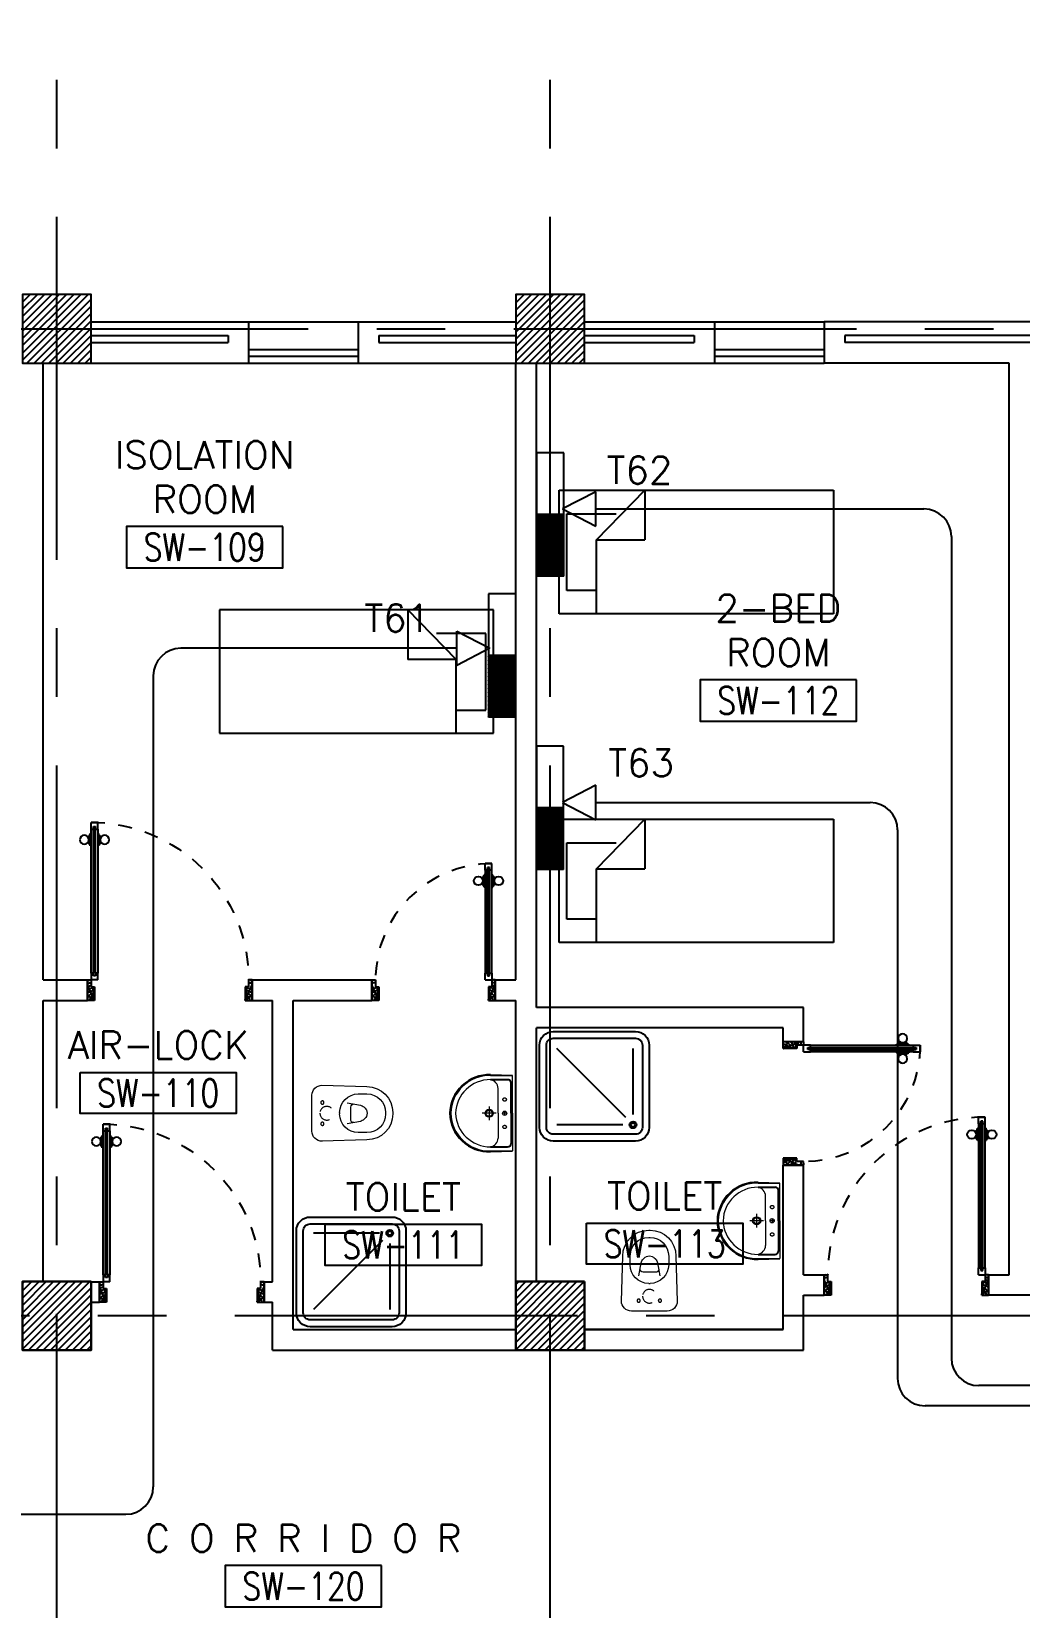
# Model space of a CAD drawing. Extents: x -0.7 to 93.2, y -1.5 to 78.
# Drawn here: x 64.5 to 71.71, y 54.89 to 66.39 of the extents above; entities that cross this region are included whole.
import ezdxf
from ezdxf.enums import TextEntityAlignment as Align

# ---------------------------------------------------------------- set-up
doc = ezdxf.new("R2010")
doc.units = 0
doc.header["$MEASUREMENT"] = 0
doc.header["$PDMODE"] = 34
for name, pattern in [('CENTERX2', [4, 2.5, -0.5, 0.5, -0.5]), ('DASHED', [0.75, 0.5, -0.25]), ('HIDDEN', [0.375, 0.25, -0.125]), ('HIDDEN2', [0.1875, 0.125, -0.0625])]:
    doc.linetypes.add(name, pattern=pattern)
doc.layers.get('0').update_dxf_attribs({"color": 11, "linetype": 'CONTINUOUS'})
doc.layers.get('DEFPOINTS').update_dxf_attribs({"color": 11, "linetype": 'CONTINUOUS'})
for name, color, linetype in [('AX-DIM', 11, 'CONTINUOUS'), ('AXES', 11, 'CENTERX2'), ('COL', 11, 'CONTINUOUS'), ('DOOR', 11, 'CONTINUOUS'), ('E-TEL', 4, 'CONTINUOUS'), ('E-TEXT', 2, 'CONTINUOUS'), ('E-WIRE', 4, 'CONTINUOUS'), ('FIX', 11, 'CONTINUOUS'), ('FUR', 11, 'CONTINUOUS'), ('HAT', 11, 'CONTINUOUS'), ('INSUL', 11, 'CONTINUOUS'), ('RM-BOX', 11, 'CONTINUOUS'), ('RM-NAME', 11, 'CONTINUOUS'), ('RM-NO', 11, 'CONTINUOUS'), ('WALL', 11, 'CONTINUOUS'), ('WIN', 11, 'CONTINUOUS')]:
    doc.layers.add(name, color=color, linetype=linetype)
doc.styles.add('ROMANS', font='ROMANS.shx', dxfattribs={"width": 0.6})
doc.dimstyles.new('STANDARD in', dxfattribs={"dimtxt": 0.24, "dimasz": 0.1, "dimexe": 0.07, "dimexo": 0.05, "dimgap": 0.05, "dimtad": 1, "dimdec": 0, "dimlfac": 1000, "dimzin": 0, "dimdsep": 46, "dimtxsty": 'ROMANS', "dimblk": 'ARCHTICK', "dimcen": 0.05, "dimdle": 0.05, "dimclrd": 7, "dimclre": 7, "dimclrt": 2, "dimadec": 0, "dimazin": 0, "dimtfac": 1, "dimtdec": 0, "dimtmove": 2, "dimatfit": 3, "dimldrblk": 'ARCHTICK', "dimfxl": 0, "dimtolj": 1, "dimtzin": 0, "dimarcsym": 0})

# ---------------------------------------------------------------- blocks, each defined once
blk = doc.blocks.new('_ARCHTICK')
at = {"color": 0, "linetype": 'ByBlock', "const_width": 0.15}
blk.add_lwpolyline([(-0.5, -0.5), (0.5, 0.5)], dxfattribs=at)
blk = doc.blocks.new('*D106')
at = {"layer": 'AX-DIM', "color": 7, "lineweight": -2, "ltscale": 0.3}
for p, q in [((8.222, 72.042), (8.222, 76.718)), ((82.932, 64.52), (82.932, 76.718)), ((8.172, 76.648), (82.982, 76.648))]:
    blk.add_line(p, q, dxfattribs=at)
at = {"layer": 'DEFPOINTS', "color": 0, "ltscale": 0.3}
for p in [(82.932, 76.648), (8.222, 71.992), (82.932, 64.47)]:
    blk.add_point(p, dxfattribs=at)
at = {"layer": 'AX-DIM', "color": 7, "lineweight": -2, "ltscale": 0.3, "xscale": 0.1, "yscale": 0.1, "zscale": 0.1, "rotation": 180}
blk.add_blockref('_ARCHTICK', (8.222, 76.648), dxfattribs=at)
at = {"layer": 'AX-DIM', "color": 7, "lineweight": -2, "ltscale": 0.3, "xscale": 0.1, "yscale": 0.1, "zscale": 0.1}
blk.add_blockref('_ARCHTICK', (82.932, 76.648), dxfattribs=at)
at = {"layer": 'AX-DIM', "color": 2, "ltscale": 0.3, "insert": (45.577, 76.818), "char_height": 0.24, "attachment_point": 5, "style": 'ROMANS'}
blk.add_mtext('\\A1;74710', dxfattribs=at)
blk = doc.blocks.new('RM1')
at = {"layer": 'RM-BOX'}
blk.add_lwpolyline([(570, -200), (-570, -200), (-570, -500), (570, -500)], close=True, dxfattribs=at)
at = {"layer": 'RM-NAME', "style": 'ROMANS'}
for tag, p in [('ROOMNAME1', (0, 324)), ('ROOMNAME2', (0, 0))]:
    blk.add_attdef(tag, text='', height=200, dxfattribs=at).set_placement(p, align=Align.MIDDLE)
at = {"layer": 'RM-NO', "style": 'ROMANS', "width": 0.8}
blk.add_attdef('ROOMNO', text='', height=200, dxfattribs=at).set_placement((0, -350), align=Align.MIDDLE)
blk = doc.blocks.new('*X50')
at = {"color": 0}
for p, q in [((235129, 169898), (235620, 170390)), ((235129, 169951), (235567, 170390)), ((235129, 170004), (235514, 170390)), ((235129, 170057), (235461, 170390)), ((235129, 170110), (235408, 170390)), ((235129, 170163), (235355, 170390)), ((235129, 170216), (235302, 170390)), ((235129, 170269), (235249, 170390)), ((235129, 170322), (235196, 170390)), ((235129, 170375), (235143, 170390)), ((235173, 169890), (235629, 170345)), ((235226, 169890), (235629, 170292)), ((235279, 169890), (235629, 170239)), ((235332, 169890), (235629, 170186)), ((235385, 169890), (235629, 170133)), ((235439, 169890), (235629, 170080)), ((235492, 169890), (235629, 170027)), ((235545, 169890), (235629, 169974)), ((235598, 169890), (235629, 169921))]:
    blk.add_line(p, q, dxfattribs=at)
blk = doc.blocks.new('COL50')
at = {"layer": 'COL'}
blk.add_lwpolyline([(-250, 250), (-250, -250), (250, -250), (250, 250)], close=True, dxfattribs=at)
blk = doc.blocks.new('*X47')
at = {"color": 0}
for p, q in [((235129, 177110), (235608, 177590)), ((235129, 177163), (235555, 177590)), ((235129, 177217), (235502, 177590)), ((235129, 177270), (235449, 177590)), ((235129, 177323), (235396, 177590)), ((235129, 177376), (235343, 177590)), ((235129, 177429), (235290, 177590)), ((235129, 177482), (235237, 177590)), ((235129, 177535), (235184, 177590)), ((235161, 177090), (235629, 177557)), ((235214, 177090), (235629, 177504)), ((235267, 177090), (235629, 177451)), ((235320, 177090), (235629, 177398)), ((235373, 177090), (235629, 177345)), ((235426, 177090), (235629, 177292)), ((235479, 177090), (235629, 177239)), ((235532, 177090), (235629, 177186)), ((235585, 177090), (235629, 177133))]:
    blk.add_line(p, q, dxfattribs=at)
blk = doc.blocks.new('*X51')
at = {"color": 0}
for p, q in [((238727, 169890), (239227, 170390)), ((238729, 169945), (239174, 170390)), ((238729, 169998), (239121, 170390)), ((238729, 170051), (239067, 170390)), ((238729, 170104), (239014, 170390)), ((238729, 170157), (238961, 170390)), ((238729, 170210), (238908, 170390)), ((238729, 170263), (238855, 170390)), ((238729, 170316), (238802, 170390)), ((238729, 170369), (238749, 170390)), ((238780, 169890), (239229, 170339)), ((238833, 169890), (239229, 170286)), ((238886, 169890), (239229, 170233)), ((238939, 169890), (239229, 170180)), ((238992, 169890), (239229, 170127)), ((239045, 169890), (239229, 170074)), ((239098, 169890), (239229, 170020)), ((239151, 169890), (239229, 169967)), ((239204, 169890), (239229, 169914))]:
    blk.add_line(p, q, dxfattribs=at)
blk = doc.blocks.new('*X46')
at = {"color": 0}
for p, q in [((238729, 177104), (239214, 177590)), ((238729, 177157), (239161, 177590)), ((238729, 177210), (239108, 177590)), ((238729, 177263), (239055, 177590)), ((238729, 177316), (239002, 177590)), ((238729, 177369), (238949, 177590)), ((238729, 177422), (238896, 177590)), ((238729, 177475), (238843, 177590)), ((238729, 177528), (238790, 177590)), ((238729, 177581), (238737, 177590)), ((238767, 177090), (239229, 177551)), ((238820, 177090), (239229, 177498)), ((238873, 177090), (239229, 177445)), ((238926, 177090), (239229, 177392)), ((238979, 177090), (239229, 177339)), ((239032, 177090), (239229, 177286)), ((239085, 177090), (239229, 177233)), ((239138, 177090), (239229, 177180)), ((239191, 177090), (239229, 177127))]:
    blk.add_line(p, q, dxfattribs=at)
blk = doc.blocks.new('DOOR100')
at = {"layer": 'DOOR', "color": 0, "linetype": 'ByBlock'}
for p, q in [((-25, 1300), (-75, 1300)), ((-75, 1300), (-25, 1300)), ((-75, 1250), (-75, 1300)), ((-42, 1270), (-58, 1270)), ((-58, 1250), (-58, 1270)), ((-42, 1250), (-42, 1270)), ((-25, 1250), (-25, 1300)), ((-82, 1205), (-91, 1205)), ((-91, 1205), (-91, 1140)), ((-75, 1218), (-82, 1218)), ((-82, 1128), (-82, 1218)), ((-82, 1205), (-82, 1140)), ((-58, 1250), (-75, 1250)), ((-25, 1250), (-42, 1250)), ((-25, 1218), (-18, 1218)), ((-18, 1128), (-18, 1218)), ((-18, 1205), (-9, 1205)), ((-18, 1205), (-18, 1140)), ((-9, 1205), (-9, 1140)), ((-82, 1140), (-91, 1140)), ((-75, 1128), (-82, 1128)), ((-25, 1128), (-18, 1128)), ((-18, 1140), (-9, 1140)), ((-1200, 0), (-1200, 150)), ((-1200, 150), (-1175, 150)), ((-1200, 150), (-1200, 0)), ((-1175, 150), (-1175, 100)), ((-75, 200), (-58, 200)), ((-75, 150), (-75, 200)), ((-75, 150), (-25, 150)), ((-58, 200), (-58, 180)), ((-58, 180), (-42, 180)), ((-42, 200), (-25, 200)), ((-42, 180), (-42, 200)), ((-25, 200), (-25, 150)), ((0, 150), (-25, 150)), ((-25, 150), (-25, 100)), ((0, 150), (0, 0)), ((-1150, 0), (-1200, 0)), ((-1175, 100), (-1150, 100)), ((-1150, 100), (-1150, 0)), ((-50, 100), (-50, 0)), ((-25, 100), (-50, 100)), ((-50, 0), (0, 0))]:
    blk.add_line(p, q, dxfattribs=at)
at = {"layer": 'DOOR', "linetype": 'ByBlock'}
for p, q in [((-75, 1250), (-75, 200)), ((-58, 200), (-58, 1250)), ((-42, 200), (-42, 1250)), ((-25, 200), (-25, 1250)), ((0, 0), (0, 150))]:
    blk.add_line(p, q, dxfattribs=at)
at = {"layer": 'DOOR', "color": 9, "linetype": 'ByBlock'}
for p, q in [((-1150, 0), (-1200, 114)), ((-1150, 0), (-1200, 40)), ((-1150, 0), (-1163, 100)), ((-50, 0), (0, 114)), ((-50, 0), (-37, 100)), ((-50, 0), (0, 40))]:
    blk.add_line(p, q, dxfattribs=at)
at = {"layer": 'DOOR', "color": 0, "linetype": 'ByBlock'}
for centre in [(-124, 1173), (24, 1173)]:
    blk.add_circle(centre, 32.4, dxfattribs=at)
at = {"layer": 'DOOR', "linetype": 'HIDDEN', "ltscale": 0.5}
blk.add_arc((-25, 150), 1150, 90, 180.0001, dxfattribs=at)
at = {"layer": 'DOOR', "color": 9, "linetype": 'ByBlock'}
for centre, radius, start, end in [((-1150, 0), 154, 103.7142, 108.8947), ((-1150, 0), 134, 100.72, 111.8402), ((-50, 0), 134, 68.1598, 79.28), ((-50, 0), 154, 71.1053, 76.2858), ((-1150, 0), 94.4, 90, 121.9818), ((-1150, 0), 74.4, 90, 132.2236), ((-1150, 0), 54.4, 90, 156.7926), ((-1150, 0), 34.4, 90, 180), ((-1150, 0), 14.4, 90, 180), ((-50, 0), 94.4, 58.0182, 90), ((-50, 0), 74.4, 47.7764, 90), ((-50, 0), 54.4, 23.2074, 90), ((-50, 0), 34.4, 0, 90), ((-50, 0), 14.4, 0, 90), ((-50, 0), 114, 64.0838, 77.3774)]:
    blk.add_arc(centre, radius, start, end, dxfattribs=at)
blk = doc.blocks.new('DOOR90')
at = {"layer": 'DOOR', "color": 0, "linetype": 'ByBlock'}
for p, q in [((-150, 0), (-150, -25)), ((-150, 0), (0, 0)), ((0, -50), (0, 0)), ((-1000, -25), (-1000, -75)), ((-1000, -75), (-1000, -25)), ((-950, -25), (-1000, -25)), ((-950, -75), (-1000, -75)), ((-970, -42), (-970, -58)), ((-950, -42), (-970, -42)), ((-950, -58), (-970, -58)), ((-950, -25), (-950, -42)), ((-950, -58), (-950, -75)), ((-918, -25), (-918, -18)), ((-828, -18), (-918, -18)), ((-918, -75), (-918, -82)), ((-828, -82), (-918, -82)), ((-905, -18), (-905, -9)), ((-905, -9), (-840, -9)), ((-905, -18), (-840, -18)), ((-905, -82), (-905, -91)), ((-905, -82), (-840, -82)), ((-905, -91), (-840, -91)), ((-840, -18), (-840, -9)), ((-840, -82), (-840, -91)), ((-828, -25), (-828, -18)), ((-828, -75), (-828, -82)), ((-200, -42), (-200, -25)), ((-200, -25), (-150, -25)), ((-180, -42), (-200, -42)), ((-200, -75), (-200, -58)), ((-200, -58), (-180, -58)), ((-150, -75), (-200, -75)), ((-180, -58), (-180, -42)), ((-150, -75), (-150, -25)), ((-150, -25), (-100, -25)), ((-100, -25), (-100, -50)), ((-100, -50), (0, -50)), ((-150, -900), (-150, -875)), ((-150, -875), (-100, -875)), ((0, -900), (-150, -900)), ((-150, -900), (0, -900)), ((-100, -850), (0, -850)), ((-100, -875), (-100, -850)), ((0, -850), (0, -900))]:
    blk.add_line(p, q, dxfattribs=at)
at = {"layer": 'DOOR', "color": 9, "linetype": 'ByBlock'}
for p, q in [((0, -50), (-114, 0)), ((0, -50), (-40, 0)), ((0, -50), (-100, -37)), ((0, -850), (-114, -900)), ((0, -850), (-100, -863)), ((0, -850), (-40, -900))]:
    blk.add_line(p, q, dxfattribs=at)
at = {"layer": 'DOOR', "linetype": 'ByBlock'}
for p, q in [((-200, -25), (-950, -25)), ((-200, -42), (-950, -42)), ((-200, -58), (-950, -58)), ((-950, -75), (-200, -75))]:
    blk.add_line(p, q, dxfattribs=at)
at = {"layer": 'DOOR', "color": 0, "linetype": 'ByBlock'}
for centre in [(-873, 24), (-873, -124)]:
    blk.add_circle(centre, 32.4, dxfattribs=at)
at = {"layer": 'DOOR', "color": 9, "linetype": 'ByBlock'}
for centre, radius, start, end in [((0, -50), 154, 161.1053, 166.2858), ((0, -50), 134, 158.1598, 169.28), ((0, -50), 94.4, 148.0182, 180), ((0, -50), 74.4, 137.7764, 180), ((0, -50), 114, 154.0838, 167.3774), ((0, -50), 54.4, 113.2074, 180), ((0, -50), 34.4, 90, 180), ((0, -50), 14.4, 90, 180), ((0, -850), 154, 193.7142, 198.8947), ((0, -850), 134, 190.72, 201.8402), ((0, -850), 94.4, 180, 211.9818), ((0, -850), 74.4, 180, 222.2236), ((0, -850), 54.4, 180, 246.7926), ((0, -850), 34.4, 180, 270), ((0, -850), 14.4, 180, 270)]:
    blk.add_arc(centre, radius, start, end, dxfattribs=at)
at = {"layer": 'DOOR', "linetype": 'HIDDEN', "ltscale": 0.5}
blk.add_arc((-150, -25), 850, 180, 270, dxfattribs=at)
blk = doc.blocks.new('LAV1')
at = {"layer": 'FIX', "linetype": 'DASHED', "lineweight": 20, "ltscale": 0.05}
for p, q in [((0, 170), (0, 270)), ((0, 170), (0, 270)), ((50, 220), (-50, 220))]:
    blk.add_line(p, q, dxfattribs=at)
at = {"layer": 'FIX', "linetype": 'ByBlock', "ltscale": 0.3}
for p, q in [((-280, 210), (-275, 50)), ((-245, 210), (-245, 85)), ((245, 210), (245, 85)), ((280, 210), (275, 50)), ((0, 60), (-220, 60)), ((0, 60), (220, 60))]:
    blk.add_line(p, q, dxfattribs=at)
at = {"layer": 'FIX', "linetype": 'Continuous', "lineweight": 20}
for p, q in [((-275, 210), (-275, 50)), ((0, 155), (-181, 155)), ((0, 155), (181, 155)), ((275, 210), (275, 50)), ((0, 50), (-275, 50)), ((0, 50), (-252, 50)), ((0, 50), (252, 50)), ((0, 50), (275, 50))]:
    blk.add_line(p, q, dxfattribs=at)
at = {"layer": 'FIX', "lineweight": 20}
for p, q in [((0, 92), (0, 123)), ((16, 107), (-15, 107))]:
    blk.add_line(p, q, dxfattribs=at)
for centre, radius in [((0, 220), 29.5), ((0, 220), 22.5), ((0, 107), 15.5)]:
    blk.add_circle(centre, radius, dxfattribs=at)
at = {"layer": 'FIX', "linetype": 'HIDDEN', "lineweight": 20, "ltscale": 0.05}
for centre in [(-100, 107), (100, 107)]:
    blk.add_circle(centre, 12.4, dxfattribs=at)
at = {"layer": 'FIX', "linetype": 'ByBlock', "ltscale": 0.3}
for centre, radius, start, end in [((7, 220), 287, 91.3776, 182.0064), ((-7, 220), 287, 357.9936, 88.6224), ((-220, 85), 24.9, 179.7021, 269.9486), ((220, 85), 24.9, 270.0514, 0.2979)]:
    blk.add_arc(centre, radius, start, end, dxfattribs=at)
at = {"layer": 'FIX', "linetype": 'Continuous', "lineweight": 20}
for centre, radius, start, end in [((8, 217), 283, 91.6988, 181.351), ((8, 212), 253, 91.7328, 180.4884), ((-8, 217), 283, 358.649, 88.3012), ((-8, 212), 253, 359.5116, 88.2672), ((-179, 222), 66.9, 190.2006, 268.0786), ((179, 222), 66.9, 271.9214, 349.7994)]:
    blk.add_arc(centre, radius, start, end, dxfattribs=at)
blk = doc.blocks.new('WC1')
at = {"layer": 'FIX', "lineweight": 20}
for p, q in [((-210, 204), (-538, 194)), ((-475, 141), (-538, 141)), ((-727, 5), (-727, -5)), ((-674, 5), (-674, -5)), ((-534, 24), (-540, 0)), ((-540, 0), (-534, -24)), ((-395, 76), (-490, 60)), ((-339, 5), (-339, -5)), ((-490, -60), (-395, -76)), ((-538, -141), (-475, -141)), ((-538, -194), (-210, -204))]:
    blk.add_line(p, q, dxfattribs=at)
at = {"layer": 'FIX', "linetype": 'Continuous', "lineweight": 20}
blk.add_line((-420, -47), (-420, 45), dxfattribs=at)
at = {"layer": 'FIX', "lineweight": 20}
blk.add_lwpolyline([(-213, -204), (-210, -204, 0.414214), (-137, -131), (-137, 0), (-137, 131, 0.414214), (-210, 204)], format="xyb", dxfattribs=at)
at = {"layer": 'FIX', "linetype": 'HIDDEN2', "lineweight": 20, "ltscale": 0.3}
blk.add_circle((-245, 0), 49.8, dxfattribs=at)
at = {"layer": 'FIX', "linetype": 'HIDDEN', "lineweight": 20, "ltscale": 0.05}
for centre in [(-213, 78), (-213, -77)]:
    blk.add_circle(centre, 11.6, dxfattribs=at)
at = {"layer": 'FIX', "lineweight": 20}
for centre, radius, start, end in [((-538, 5), 189, 90, 180), ((-538, 5), 136, 90, 180), ((-475, 5), 136, 360, 90), ((-473, -7), 68.2, 128.9242, 152.8468), ((-464, -18), 82, 108.496, 128.9242), ((-538, -5), 189, 180, 270), ((-538, -5), 136, 180, 270), ((-473, 7), 68.2, 207.1532, 231.0758), ((-464, 18), 82, 231.0758, 251.504), ((-475, -5), 136, 270, 0)]:
    blk.add_arc(centre, radius, start, end, dxfattribs=at)
at = {"layer": 'FIX', "linetype": 'Continuous', "lineweight": 20}
for centre, start, end in [((-443, 46), 357.6662, 91.6121), ((-442, -46), 268.3879, 2.3338)]:
    blk.add_arc(centre, 22.3, start, end, dxfattribs=at)
blk = doc.blocks.new('SHR1')
at = {"layer": 'FIX'}
for p, q in [((-196, 196), (-700, 700)), ((-143, 218), (-143, 700)), ((-218, 143), (-700, 143))]:
    blk.add_line(p, q, dxfattribs=at)
for points in [[(-825, 125), (-825, 725, -0.414214), (-725, 825), (-125, 825, -0.414214), (-25, 725), (-25, 125, -0.414214), (-125, 25), (-725, 25, -0.414214)], [(-775, 125), (-775, 725, -0.414214), (-725, 775), (-125, 775, -0.414214), (-75, 725), (-75, 125, -0.414214), (-125, 75), (-725, 75, -0.414214)]]:
    blk.add_lwpolyline(points, format="xyb", close=True, dxfattribs=at)
for radius in [25, 15]:
    blk.add_circle((-143, 143), radius, dxfattribs=at)

msp = doc.modelspace()

# ---------------------------------------------------------------- linework, layer by layer
at = {"layer": 'AXES'}
for p, q in [((64.6824, -1.4643), (64.6824, 77.3484)), ((68.2824, -1.4643), (68.2824, 77.3484)), ((20.0174, 64.22), (92.4824, 64.22)), ((92.4824, 57.02), (40.3924, 57.02))]:
    msp.add_line(p, q, dxfattribs=at)
at = {"layer": 'COL'}
for points in [[(64.9324, 63.97), (64.9324, 64.47), (64.4324, 64.47), (64.4324, 63.97)], [(68.5324, 63.97), (68.5324, 64.47), (68.0324, 64.47), (68.0324, 63.97)]]:
    msp.add_lwpolyline(points, close=True, dxfattribs=at)
at = {"layer": 'E-TEL'}
for p, q in [((68.3817, 63.3151), (68.1824, 63.3151)), ((68.1824, 63.3151), (68.1824, 62.4151)), ((68.3817, 62.4151), (68.3817, 63.3151)), ((68.6158, 63.0319), (68.3736, 62.9056)), ((68.6158, 62.7794), (68.6158, 63.0319)), ((68.3736, 62.9056), (68.6158, 62.7794)), ((68.0324, 62.2867), (67.833, 62.2867)), ((67.833, 62.2867), (67.833, 61.3867)), ((68.0324, 61.3867), (68.0324, 62.2867)), ((67.6012, 61.7631), (67.6012, 62.0156)), ((67.6012, 62.0156), (67.8434, 61.8894)), ((67.8434, 61.8894), (67.6012, 61.7631)), ((68.381, 61.1751), (68.1817, 61.1751)), ((68.1817, 61.1751), (68.1817, 60.2751)), ((68.381, 60.2751), (68.381, 61.1751)), ((68.6151, 60.8908), (68.3729, 60.7645)), ((68.6151, 60.6382), (68.6151, 60.8908)), ((68.3729, 60.7645), (68.6151, 60.6382))]:
    msp.add_line(p, q, dxfattribs=at)
at = {"layer": 'E-TEL', "color": 4}
for p, q in [((68.3817, 62.8662), (68.1824, 62.8662)), ((68.3817, 62.4151), (68.1824, 62.4151)), ((68.0324, 61.8378), (67.833, 61.8378)), ((68.0324, 61.3867), (67.833, 61.3867)), ((68.381, 60.7262), (68.1817, 60.7262)), ((68.381, 60.2751), (68.1817, 60.2751))]:
    msp.add_line(p, q, dxfattribs=at)
at = {"layer": 'E-TEL', "color": 8}
for p, q in [((68.3817, 62.4361), (68.1824, 62.8636)), ((68.3777, 62.4151), (68.1824, 62.8341)), ((68.3639, 62.4151), (68.1824, 62.8045)), ((68.3501, 62.4151), (68.1824, 62.7749)), ((68.3817, 62.4657), (68.1949, 62.8662)), ((68.3817, 62.4953), (68.2087, 62.8662)), ((68.3817, 62.5249), (68.2225, 62.8662)), ((68.3817, 62.5544), (68.2363, 62.8662)), ((68.3817, 62.584), (68.2501, 62.8662)), ((68.3817, 62.6136), (68.2639, 62.8662)), ((68.3817, 62.6432), (68.2777, 62.8662)), ((68.3817, 62.6728), (68.2915, 62.8662)), ((68.3817, 62.7023), (68.3053, 62.8662)), ((68.3817, 62.7319), (68.3191, 62.8662)), ((68.3817, 62.7615), (68.3329, 62.8662)), ((68.3817, 62.7911), (68.3467, 62.8662)), ((68.3817, 62.8206), (68.3605, 62.8662)), ((68.3817, 62.8502), (68.3742, 62.8662)), ((68.3363, 62.4151), (68.1824, 62.7453)), ((68.3226, 62.4151), (68.1824, 62.7158)), ((68.3088, 62.4151), (68.1824, 62.6862)), ((68.295, 62.4151), (68.1824, 62.6566)), ((68.2812, 62.4151), (68.1824, 62.627)), ((68.2674, 62.4151), (68.1824, 62.5975)), ((68.2536, 62.4151), (68.1824, 62.5679)), ((68.2398, 62.4151), (68.1824, 62.5383)), ((68.226, 62.4151), (68.1824, 62.5087)), ((68.2122, 62.4151), (68.1824, 62.4791)), ((68.1984, 62.4151), (68.1824, 62.4496)), ((68.1846, 62.4151), (68.1824, 62.42)), ((68.0324, 61.4077), (67.833, 61.8352)), ((68.0284, 61.3867), (67.833, 61.8057)), ((68.0146, 61.3867), (67.833, 61.7761)), ((68.0008, 61.3867), (67.833, 61.7465)), ((68.0324, 61.4373), (67.8456, 61.8378)), ((68.0324, 61.4669), (67.8594, 61.8378)), ((68.0324, 61.4965), (67.8732, 61.8378)), ((68.0324, 61.526), (67.887, 61.8378)), ((68.0324, 61.5556), (67.9008, 61.8378)), ((68.0324, 61.5852), (67.9145, 61.8378)), ((68.0324, 61.6148), (67.9283, 61.8378)), ((68.0324, 61.6443), (67.9421, 61.8378)), ((68.0324, 61.6739), (67.9559, 61.8378)), ((68.0324, 61.7035), (67.9697, 61.8378)), ((68.0324, 61.7331), (67.9835, 61.8378)), ((68.0324, 61.7626), (67.9973, 61.8378)), ((68.0324, 61.7922), (68.0111, 61.8378)), ((68.0324, 61.8218), (68.0249, 61.8378)), ((67.987, 61.3867), (67.833, 61.7169)), ((67.9732, 61.3867), (67.833, 61.6873)), ((67.9594, 61.3867), (67.833, 61.6578)), ((67.9456, 61.3867), (67.833, 61.6282)), ((67.9318, 61.3867), (67.833, 61.5986)), ((67.918, 61.3867), (67.833, 61.569)), ((67.9042, 61.3867), (67.833, 61.5395)), ((67.8904, 61.3867), (67.833, 61.5099)), ((67.8767, 61.3867), (67.833, 61.4803)), ((67.8629, 61.3867), (67.833, 61.4507)), ((67.8491, 61.3867), (67.833, 61.4212)), ((67.8353, 61.3867), (67.833, 61.3916)), ((68.381, 60.2961), (68.1817, 60.7236)), ((68.381, 60.3257), (68.1943, 60.7262)), ((68.381, 60.3553), (68.2081, 60.7262)), ((68.381, 60.3849), (68.2218, 60.7262)), ((68.381, 60.4144), (68.2356, 60.7262)), ((68.381, 60.444), (68.2494, 60.7262)), ((68.381, 60.4736), (68.2632, 60.7262)), ((68.381, 60.5032), (68.277, 60.7262)), ((68.381, 60.5328), (68.2908, 60.7262)), ((68.381, 60.5623), (68.3046, 60.7262)), ((68.381, 60.5919), (68.3184, 60.7262)), ((68.381, 60.6215), (68.3322, 60.7262)), ((68.381, 60.6511), (68.346, 60.7262)), ((68.381, 60.6806), (68.3598, 60.7262)), ((68.381, 60.7102), (68.3736, 60.7262)), ((68.377, 60.2751), (68.1817, 60.6941)), ((68.3632, 60.2751), (68.1817, 60.6645)), ((68.3495, 60.2751), (68.1817, 60.6349)), ((68.3357, 60.2751), (68.1817, 60.6053)), ((68.3219, 60.2751), (68.1817, 60.5758)), ((68.3081, 60.2751), (68.1817, 60.5462)), ((68.2943, 60.2751), (68.1817, 60.5166)), ((68.2805, 60.2751), (68.1817, 60.487)), ((68.2667, 60.2751), (68.1817, 60.4575)), ((68.2529, 60.2751), (68.1817, 60.4279)), ((68.2391, 60.2751), (68.1817, 60.3983)), ((68.2253, 60.2751), (68.1817, 60.3687)), ((68.2115, 60.2751), (68.1817, 60.3391)), ((68.1977, 60.2751), (68.1817, 60.3096)), ((68.1839, 60.2751), (68.1817, 60.28))]:
    msp.add_line(p, q, dxfattribs=at)
at = {"layer": 'E-WIRE', "linetype": 'ByBlock'}
for p, q in [((68.6158, 62.9056), (71.0102, 62.9056)), ((71.2102, 62.7056), (71.2102, 56.7111)), ((67.6012, 61.8894), (65.5866, 61.8894)), ((65.3866, 61.6894), (65.3866, 55.773)), ((68.6151, 60.7645), (70.618, 60.7645)), ((70.818, 60.5645), (70.818, 56.5638)), ((75.0993, 56.5111), (71.4102, 56.5111)), ((57.9765, 55.573), (65.1866, 55.573))]:
    msp.add_line(p, q, dxfattribs=at)
at = {"layer": 'E-WIRE'}
msp.add_line((75.0993, 56.3638), (71.018, 56.3638), dxfattribs=at)
at = {"layer": 'E-WIRE', "linetype": 'ByBlock'}
for centre, start, end in [((71.0102, 62.7056), 0, 90), ((65.5866, 61.6894), 90, 180), ((70.618, 60.5645), 0, 90), ((71.4102, 56.7111), 180, 270), ((71.018, 56.5638), 180, 270), ((65.1866, 55.773), 270, 0)]:
    msp.add_arc(centre, 0.2, start, end, dxfattribs=at)
at = {"layer": 'FUR'}
for p, q in [((68.3494, 63.042), (70.3494, 63.042)), ((68.3494, 62.142), (68.3494, 63.042)), ((68.621, 62.6808), (68.9745, 63.042)), ((68.9745, 63.042), (68.9745, 62.6808)), ((70.3494, 63.042), (70.3494, 62.142)), ((68.4049, 62.8698), (68.7646, 62.8698)), ((68.4049, 62.3119), (68.4049, 62.8698)), ((68.621, 62.6808), (68.9745, 62.6808)), ((68.621, 62.142), (68.621, 62.6808)), ((68.621, 62.3119), (68.4049, 62.3119)), ((67.869, 62.1695), (65.869, 62.1695)), ((65.869, 62.1695), (65.869, 61.2695)), ((67.244, 62.1695), (67.244, 61.8084)), ((67.5974, 61.8084), (67.244, 62.1695)), ((67.869, 61.2695), (67.869, 62.1695)), ((70.3494, 62.142), (68.3494, 62.142)), ((67.8136, 61.9973), (67.4539, 61.9973)), ((67.8136, 61.4394), (67.8136, 61.9973)), ((67.5974, 61.8084), (67.244, 61.8084)), ((67.5974, 61.2695), (67.5974, 61.8084)), ((67.5974, 61.4394), (67.8136, 61.4394)), ((65.869, 61.2695), (67.869, 61.2695)), ((68.3494, 60.6431), (70.3494, 60.6431)), ((68.3494, 59.7431), (68.3494, 60.6431)), ((68.621, 60.282), (68.9745, 60.6431)), ((68.9745, 60.6431), (68.9745, 60.282)), ((70.3494, 60.6431), (70.3494, 59.7431)), ((68.4049, 60.471), (68.7646, 60.471)), ((68.4049, 59.913), (68.4049, 60.471)), ((68.621, 60.282), (68.9745, 60.282)), ((68.621, 59.7431), (68.621, 60.282)), ((68.621, 59.913), (68.4049, 59.913)), ((70.3494, 59.7431), (68.3494, 59.7431))]:
    msp.add_line(p, q, dxfattribs=at)
at = {"layer": 'INSUL'}
for p, q in [((64.9324, 64.17), (65.9324, 64.17)), ((65.9324, 64.17), (65.9324, 64.12)), ((67.0324, 64.17), (68.0324, 64.17)), ((67.0324, 64.17), (67.0324, 64.12)), ((68.5324, 64.17), (69.3324, 64.17)), ((69.3324, 64.17), (69.3324, 64.12)), ((70.4324, 64.17), (70.4324, 64.12)), ((73.3324, 64.17), (70.4324, 64.17)), ((64.9324, 64.12), (65.9324, 64.12)), ((67.0324, 64.12), (68.0324, 64.12)), ((68.5324, 64.12), (69.3324, 64.12)), ((73.3324, 64.12), (70.4324, 64.12))]:
    msp.add_line(p, q, dxfattribs=at)
at = {"layer": 'RM-NAME'}
for p, q in [((64.9074, 59.32), (64.9074, 59.47)), ((66.1074, 59.32), (66.1074, 59.47)), ((64.9949, 57.1188), (64.9949, 57.2688)), ((66.1949, 57.1188), (66.1949, 57.2688)), ((70.2824, 57.17), (70.2824, 57.32)), ((71.4824, 57.17), (71.4824, 57.32))]:
    msp.add_line(p, q, dxfattribs=at)
at = {"layer": 'WALL'}
for p, q in [((64.9324, 64.27), (66.0824, 64.27)), ((66.0824, 64.27), (66.0824, 63.97)), ((66.8824, 64.27), (66.8824, 63.97)), ((66.8824, 64.27), (68.0324, 64.27)), ((68.5324, 64.27), (69.4824, 64.27)), ((69.4824, 64.27), (69.4824, 63.97)), ((70.2824, 64.27), (70.2824, 63.97)), ((73.4824, 64.27), (70.2824, 64.27)), ((64.5824, 59.47), (64.5824, 63.97)), ((64.9324, 63.97), (66.0824, 63.97)), ((66.8824, 63.97), (68.0324, 63.97)), ((68.0324, 59.47), (68.0324, 63.97)), ((68.1824, 59.27), (68.1824, 63.97)), ((68.5324, 63.97), (69.4824, 63.97)), ((71.6324, 63.97), (70.2824, 63.97)), ((71.6324, 57.32), (71.6324, 63.97)), ((66.9824, 59.32), (66.9824, 59.47)), ((67.8824, 59.32), (67.8824, 59.47)), ((64.5824, 57.27), (64.5824, 59.32)), ((66.2574, 57.2688), (66.2574, 59.32)), ((66.4074, 56.92), (66.4074, 59.32)), ((68.0324, 57.27), (68.0324, 59.32)), ((70.1324, 59.27), (68.1824, 59.27)), ((70.1324, 59.02), (70.1324, 59.27)), ((68.1824, 57.27), (68.1824, 59.12)), ((69.9824, 59.12), (68.1824, 59.12)), ((69.9824, 59.02), (69.9824, 59.12)), ((70.1324, 59.02), (69.9824, 59.02)), ((69.9824, 56.92), (69.9824, 58.12)), ((70.1324, 58.12), (69.9824, 58.12)), ((70.1324, 57.32), (70.1324, 58.12)), ((70.1324, 56.77), (70.1324, 57.17)), ((66.2574, 56.77), (66.2574, 57.1188))]:
    msp.add_line(p, q, dxfattribs=at)
at = {"layer": 'WALL', "linetype": 'ByBlock'}
for p, q in [((64.5824, 59.47), (64.9074, 59.47)), ((66.1074, 59.47), (66.9824, 59.47)), ((67.8824, 59.47), (68.0324, 59.47)), ((64.5824, 59.32), (64.9074, 59.32)), ((66.1074, 59.32), (66.2574, 59.32)), ((66.4074, 59.32), (66.9824, 59.32)), ((67.8824, 59.32), (68.0324, 59.32)), ((64.9324, 57.2688), (64.9949, 57.2688)), ((66.1949, 57.2688), (66.2574, 57.2688)), ((70.1324, 57.32), (70.2824, 57.32)), ((71.4824, 57.32), (71.6324, 57.32)), ((70.1324, 57.17), (70.2824, 57.17)), ((71.9324, 57.17), (71.4824, 57.17)), ((64.9324, 57.1188), (64.9949, 57.1188)), ((66.1949, 57.1188), (66.2574, 57.1188)), ((66.4074, 56.92), (68.0324, 56.92)), ((68.5324, 56.92), (69.9824, 56.92)), ((69.9824, 56.92), (68.5324, 56.92)), ((66.2574, 56.77), (68.0324, 56.77)), ((68.5324, 56.77), (70.1324, 56.77)), ((68.5324, 56.77), (70.1324, 56.77))]:
    msp.add_line(p, q, dxfattribs=at)
at = {"layer": 'WALL', "linetype": 'ByBlock', "ltscale": 0.3}
for points in [[(64.9324, 64.47), (64.4324, 64.47), (64.4324, 63.97), (64.9324, 63.97)], [(68.5324, 64.47), (68.0324, 64.47), (68.0324, 63.97), (68.5324, 63.97)], [(64.9324, 57.27), (64.4324, 57.27), (64.4324, 56.77), (64.9324, 56.77)], [(68.5324, 57.27), (68.0324, 57.27), (68.0324, 56.77), (68.5324, 56.77)]]:
    msp.add_lwpolyline(points, close=True, dxfattribs=at)
at = {"layer": 'WIN'}
for p, q in [((66.0824, 64.27), (66.8824, 64.27)), ((69.4824, 64.27), (70.2824, 64.27)), ((66.0824, 64.07), (66.8824, 64.07)), ((69.4824, 64.07), (70.2824, 64.07)), ((66.0824, 64.02), (66.8824, 64.02)), ((66.0824, 63.97), (66.8824, 63.97)), ((69.4824, 64.02), (70.2824, 64.02)), ((69.4824, 63.97), (70.2824, 63.97))]:
    msp.add_line(p, q, dxfattribs=at)

# ---------------------------------------------------------------- block references
at = {"layer": 'COL', "xscale": -0.001, "yscale": 0.001, "zscale": 0.001}
for p in [(64.6824, 57.02), (68.2824, 57.02)]:
    msp.add_blockref('COL50', p, dxfattribs=at)
at = {"layer": 'DOOR', "color": 0, "linetype": 'ByBlock', "yscale": 0.001, "zscale": 0.001}
for name, p, xscale in [('DOOR100', (64.9074, 59.32), -0.001), ('DOOR90', (69.9824, 59.02), -0.001), ('DOOR100', (64.9949, 57.1188), -0.001), ('DOOR100', (71.4824, 57.17), 0.001)]:
    msp.add_blockref(name, p, dxfattribs=dict(at, xscale=xscale))
at = {"layer": 'DOOR', "color": 0, "linetype": 'ByBlock', "xscale": 0.001, "yscale": 0.001, "zscale": 0.001, "rotation": 270}
msp.add_blockref('DOOR90', (67.8824, 59.32), dxfattribs=at)
at = {"layer": 'FIX', "yscale": 0.001, "zscale": 0.001}
for name, p, xscale in [('SHR1', (69.0304, 58.27), 0.001), ('WC1', (66.4074, 58.498), -0.001)]:
    msp.add_blockref(name, p, dxfattribs=dict(at, xscale=xscale))
at = {"layer": 'FIX', "yscale": 0.001, "zscale": 0.001, "rotation": 90}
for name, p, xscale in [('LAV1', (68.0574, 58.498), 0.001), ('LAV1', (70.0094, 57.7136), 0.001), ('SHR1', (67.2554, 57.766), 0.001), ('WC1', (69.0064, 56.918), -0.001)]:
    msp.add_blockref(name, p, dxfattribs=dict(at, xscale=xscale))
at = {"layer": 'HAT', "xscale": 0.001, "yscale": 0.001, "zscale": 0.001}
for name in ['*X47', '*X46', '*X50', '*X51']:
    msp.add_blockref(name, (-170.6962, -113.1197), dxfattribs=at)
at = {"layer": 'RM-NAME', "xscale": 0.001, "yscale": 0.001, "zscale": 0.001}
for p, values in [((65.7613, 62.977), {'ROOMNO': 'SW-109', 'ROOMNAME2': 'ROOM', 'ROOMNAME1': 'ISOLATION'}), ((69.9472, 61.8583), {'ROOMNO': 'SW-112', 'ROOMNAME2': 'ROOM', 'ROOMNAME1': '2-BED'}), ((66.4821, 55.3982), {'ROOMNO': 'SW-120', 'ROOMNAME2': 'C O R R I D O R'})]:
    msp.add_blockref('RM1', p, dxfattribs=at).add_auto_attribs(values)
at = {"layer": 'RM-NAME'}
ref = msp.add_blockref('RM1', (65.4224, 58.9957), dxfattribs=dict(at, xscale=-0.001, yscale=0.001, zscale=0.001))
ref.add_attrib('ROOMNO', 'SW-110', dxfattribs={"layer": 'RM-NO', "height": 0.2, "style": 'ROMANS', "width": 0.8}).set_placement((65.4224, 58.6457), align=Align.MIDDLE)
ref.add_attrib('ROOMNAME2', 'AIR-LOCK', dxfattribs={"height": 0.2, "style": 'ROMANS'}).set_placement((65.4224, 58.9957), align=Align.MIDDLE)
ref = msp.add_blockref('RM1', (67.2108, 57.8881), dxfattribs=dict(at, xscale=-0.001, yscale=0.001, zscale=0.001))
ref.add_attrib('ROOMNO', 'SW-111', dxfattribs={"layer": 'RM-NO', "height": 0.2, "style": 'ROMANS', "width": 0.8}).set_placement((67.2108, 57.5381), align=Align.MIDDLE)
ref.add_attrib('ROOMNAME2', 'TOILET', dxfattribs={"height": 0.2, "style": 'ROMANS'}).set_placement((67.2108, 57.8881), align=Align.MIDDLE)
ref = msp.add_blockref('RM1', (69.1178, 57.896), dxfattribs=dict(at, xscale=-0.001, yscale=0.001, zscale=0.001))
ref.add_attrib('ROOMNO', 'SW-113', dxfattribs={"layer": 'RM-NO', "height": 0.2, "style": 'ROMANS', "width": 0.8}).set_placement((69.1178, 57.546), align=Align.MIDDLE)
ref.add_attrib('ROOMNAME2', 'TOILET', dxfattribs={"height": 0.2, "style": 'ROMANS'}).set_placement((69.1178, 57.896), align=Align.MIDDLE)

# ---------------------------------------------------------------- texts
at = {"layer": 'E-TEXT', "color": 2, "style": 'ROMANS'}
for s, p in [('T62', (68.9344, 63.1887)), ('T61', (67.167, 62.11)), ('T63', (68.946, 61.0536))]:
    msp.add_text(s, height=0.2, dxfattribs=at).set_placement(p, align=Align.MIDDLE)

# ---------------------------------------------------------------- dimensions: what is measured, and where the dimension line sits
at = {"layer": 'AX-DIM'}
dim = msp.add_linear_dim(base=(82.9324, 76.6484), p1=(8.2224, 71.9923), p2=(82.9324, 64.47), dimstyle='STANDARD in', dxfattribs=at)
dim.commit()
dim.dimension.update_dxf_attribs({"geometry": '*D106', "text_midpoint": (45.5774, 76.8184)})

doc.saveas('drawing.dxf')
